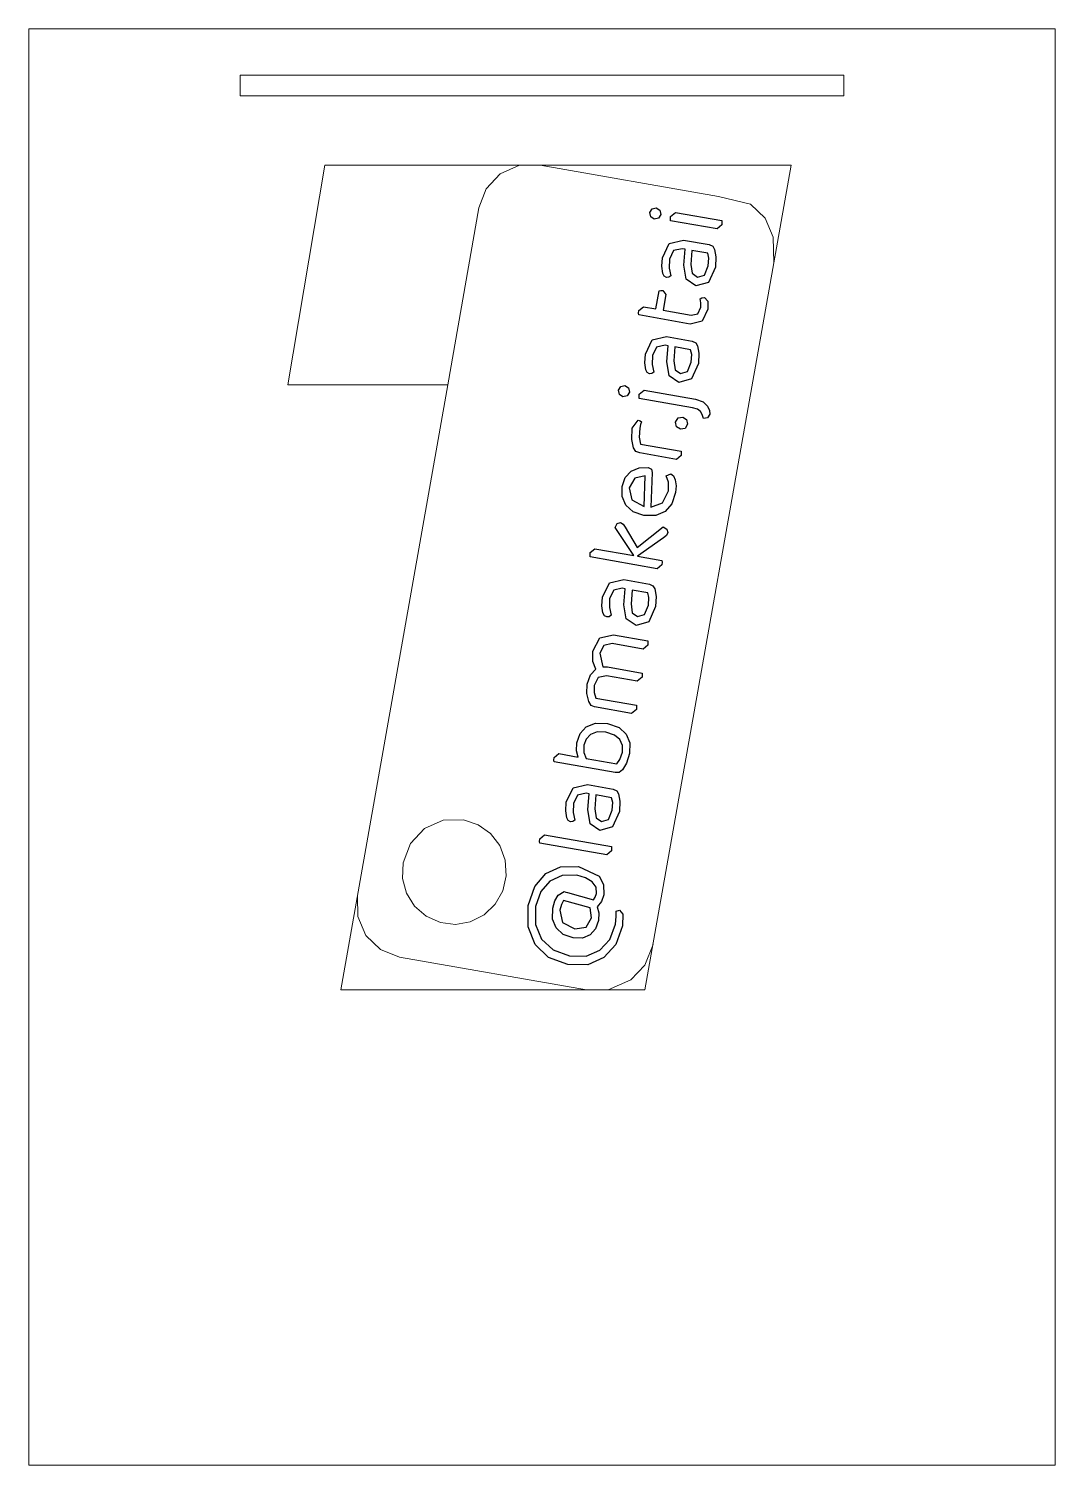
# Model space of a CAD drawing. Header units: millimetres. Extents: x 0 to 46.4, y 65 to 130.
import ezdxf

# ---------------------------------------------------------------- set-up
doc = ezdxf.new("R2010")
doc.units = ezdxf.units.MM
doc.layers.get('0').update_dxf_attribs({"linetype": 'CONTINUOUS', "lineweight": 25})
doc.layers.add('Corte', color=1, linetype='CONTINUOUS', lineweight=0)

msp = doc.modelspace()

# ---------------------------------------------------------------- linework, layer by layer
for points in [[(28.133, 121.483), (28.093, 121.685), (28.199, 121.856), (28.383, 121.896), (28.547, 121.795), (28.584, 121.599), (28.482, 121.422), (28.293, 121.383), (28.293, 121.383)], [(31.354, 121.238), (31.35, 121.127), (31.135, 120.944), (29.029, 121.315), (29.023, 121.393), (29.028, 121.51), (29.247, 121.687), (31.348, 121.317)], [(28.97, 120.289), (29.619, 120.437), (30.782, 120.232), (30.941, 120.157), (31.022, 120.015), (31.084, 119.676), (31.059, 119.218), (30.749, 118.524), (30.179, 118.363), (29.731, 118.663), (29.631, 119.301), (29.687, 120.019), (29.549, 120.044), (29.165, 119.958), (28.981, 119.575), (28.97, 119.171), (29.045, 118.82), (28.953, 118.759), (28.85, 118.746), (28.743, 118.801), (28.679, 118.925), (28.63, 119.252), (28.657, 119.637), (28.658, 119.637)], [(30.756, 119.625), (30.708, 119.839), (29.996, 119.965), (29.951, 119.337), (30.001, 118.933), (30.244, 118.762), (30.559, 118.855), (30.735, 119.275), (30.735, 119.275)], [(30.464, 116.764), (29.921, 116.639), (27.589, 117.05), (27.583, 117.128), (27.588, 117.245), (27.802, 117.423), (28.366, 117.323), (28.51, 118.139), (28.584, 118.157), (28.675, 118.156), (28.816, 117.978), (28.69, 117.266), (29.966, 117.041), (30.265, 117.101), (30.4, 117.406), (30.404, 117.6), (30.366, 117.786), (30.449, 117.828), (30.557, 117.835), (30.711, 117.674), (30.716, 117.304), (30.716, 117.304)], [(28.201, 115.927), (28.849, 116.074), (30.013, 115.869), (30.172, 115.795), (30.253, 115.652), (30.314, 115.313), (30.29, 114.856), (29.98, 114.161), (29.41, 114), (28.962, 114.3), (28.862, 114.938), (28.917, 115.657), (28.78, 115.681), (28.395, 115.595), (28.211, 115.212), (28.201, 114.808), (28.276, 114.457), (28.184, 114.396), (28.081, 114.383), (27.974, 114.438), (27.91, 114.562), (27.861, 114.889), (27.888, 115.274), (27.888, 115.274)], [(29.987, 115.263), (29.938, 115.476), (29.227, 115.602), (29.182, 114.974), (29.232, 114.57), (29.475, 114.399), (29.79, 114.492), (29.965, 114.913), (29.965, 114.913)], [(26.715, 113.444), (26.675, 113.646), (26.781, 113.817), (26.965, 113.857), (27.13, 113.756), (27.166, 113.56), (27.064, 113.383), (26.875, 113.344), (26.875, 113.344)], [(30.464, 112.542), (30.382, 112.68), (30.243, 112.781), (30.017, 112.852), (27.612, 113.276), (27.606, 113.354), (27.611, 113.471), (27.829, 113.648), (30.161, 113.237), (30.504, 113.115), (30.703, 112.926), (30.794, 112.725), (30.8, 112.555), (30.695, 112.394), (30.519, 112.368), (30.519, 112.368)], [(29.515, 110.807), (29.51, 110.695), (29.296, 110.512), (27.632, 110.805), (27.462, 110.876), (27.355, 111.044), (27.274, 111.417), (27.299, 111.931), (27.565, 112.294), (27.656, 112.263), (27.718, 112.211), (27.675, 112.085), (27.638, 111.928), (27.616, 111.516), (27.673, 111.208), (29.508, 110.885)], [(29.297, 111.984), (29.255, 112.202), (29.368, 112.387), (29.577, 112.422), (29.756, 112.318), (29.799, 112.105), (29.685, 111.915), (29.481, 111.879), (29.481, 111.879)], [(28.671, 108.542), (28.933, 109.088), (28.931, 109.479), (28.831, 109.773), (29.039, 109.86), (29.16, 109.772), (29.243, 109.583), (29.278, 109.32), (29.254, 109.011), (29.085, 108.508), (28.783, 108.151), (28.359, 107.968), (27.821, 107.977), (27.34, 108.144), (27.007, 108.438), (26.838, 108.832), (26.833, 109.289), (26.98, 109.689), (27.248, 109.975), (27.604, 110.133), (28.021, 110.142), (28.169, 110.064), (28.199, 109.916), (28.14, 108.346)], [(27.274, 108.689), (27.831, 108.375), (27.886, 109.776), (27.41, 109.66), (27.151, 109.228), (27.151, 109.228)], [(28.643, 105.862), (28.638, 105.75), (28.424, 105.567), (25.395, 106.101), (25.389, 106.18), (25.394, 106.297), (25.608, 106.474), (27.375, 106.163), (26.527, 107.436), (26.618, 107.609), (26.763, 107.656), (26.878, 107.589), (26.974, 107.449), (27.525, 106.526), (28.702, 107.462), (28.862, 107.362), (28.899, 107.202), (28.841, 107.069), (28.711, 106.963), (27.537, 106.134), (28.637, 105.94), (28.636, 105.94)], [(26.261, 104.928), (26.91, 105.075), (28.073, 104.87), (28.232, 104.796), (28.313, 104.653), (28.375, 104.314), (28.35, 103.857), (28.041, 103.163), (27.471, 103.002), (27.022, 103.301), (26.922, 103.94), (26.978, 104.658), (26.841, 104.682), (26.456, 104.596), (26.272, 104.213), (26.262, 103.81), (26.336, 103.458), (26.245, 103.397), (26.141, 103.385), (26.034, 103.44), (25.97, 103.564), (25.921, 103.89), (25.949, 104.275), (25.949, 104.275)], [(28.047, 104.264), (27.999, 104.478), (27.287, 104.603), (27.242, 103.975), (27.292, 103.571), (27.536, 103.4), (27.851, 103.494), (28.026, 103.914), (28.026, 103.914)], [(26.016, 102.099), (25.837, 101.746), (25.961, 101.129), (26.177, 101.121), (27.738, 100.846), (27.744, 100.763), (27.74, 100.656), (27.526, 100.473), (26.137, 100.718), (25.759, 100.641), (25.579, 100.283), (25.575, 99.971), (25.645, 99.713), (27.481, 99.389), (27.488, 99.311), (27.483, 99.199), (27.269, 99.016), (25.595, 99.311), (25.44, 99.38), (25.329, 99.553), (25.246, 99.916), (25.256, 100.345), (25.406, 100.765), (25.648, 101.02), (25.519, 101.376), (25.518, 101.833), (25.823, 102.441), (26.444, 102.577), (27.995, 102.304), (28.001, 102.221), (27.997, 102.114), (27.783, 101.931), (26.394, 102.176), (26.394, 102.176)], [(24.938, 98.109), (25.219, 98.413), (25.632, 98.576), (26.177, 98.567), (26.698, 98.388), (27.028, 98.084), (27.185, 97.682), (27.172, 97.202), (27.035, 96.77), (26.851, 96.474), (26.703, 96.351), (26.529, 96.341), (23.76, 96.829), (23.754, 96.907), (23.76, 97.024), (23.973, 97.202), (24.852, 97.047), (24.779, 97.326), (24.789, 97.694), (24.789, 97.694)], [(25.11, 97.248), (25.21, 96.984), (26.599, 96.739), (26.74, 96.934), (26.848, 97.259), (26.852, 97.571), (26.732, 97.839), (26.489, 98.04), (26.106, 98.164), (25.704, 98.179), (25.407, 98.072), (25.208, 97.861), (25.102, 97.577), (25.102, 97.577)], [(24.627, 95.656), (25.275, 95.803), (26.438, 95.598), (26.597, 95.523), (26.678, 95.381), (26.74, 95.042), (26.715, 94.585), (26.406, 93.89), (25.836, 93.729), (25.387, 94.029), (25.287, 94.667), (25.343, 95.386), (25.206, 95.41), (24.821, 95.324), (24.637, 94.941), (24.627, 94.537), (24.701, 94.186), (24.61, 94.125), (24.506, 94.112), (24.399, 94.167), (24.335, 94.291), (24.286, 94.618), (24.314, 95.003), (24.314, 95.003)], [(26.412, 94.992), (26.364, 95.205), (25.652, 95.331), (25.607, 94.703), (25.658, 94.299), (25.901, 94.128), (26.216, 94.221), (26.391, 94.641), (26.391, 94.641)], [(26.36, 92.913), (26.355, 92.801), (26.141, 92.619), (23.112, 93.153), (23.106, 93.231), (23.11, 93.343), (23.325, 93.525), (26.353, 92.991)], [(25.626, 90.704), (25.68, 90.869), (25.657, 91.165), (25.487, 91.406), (25.185, 91.587), (24.784, 91.699), (24.125, 91.692), (23.569, 91.436), (23.156, 90.96), (22.914, 90.279), (22.913, 89.469), (23.19, 88.8), (23.717, 88.317), (24.459, 88.048), (25.212, 88.043), (25.83, 88.303), (26.281, 88.793), (26.535, 89.487), (26.569, 89.825), (26.563, 90.077), (26.727, 90.115), (26.877, 89.935), (26.849, 89.401), (26.549, 88.561), (26.014, 87.968), (25.285, 87.651), (24.39, 87.655), (23.515, 87.973), (22.904, 88.558), (22.585, 89.358), (22.594, 90.331), (22.886, 91.182), (23.385, 91.771), (24.057, 92.083), (24.858, 92.091), (25.798, 91.653), (25.998, 91.281), (26.004, 90.812), (25.901, 90.512), (25.712, 90.273), (25.791, 90.003), (25.775, 89.652), (25.641, 89.265), (25.396, 88.996), (25.052, 88.856), (24.623, 88.86), (24.166, 89.023), (23.853, 89.319), (23.696, 89.716), (23.7, 90.202), (23.799, 90.534), (23.947, 90.795), (24.223, 90.956), (24.296, 90.939), (24.369, 90.921), (25.54, 90.591)], [(25.214, 89.341), (25.46, 89.764), (25.388, 90.218), (24.193, 90.557), (24.095, 90.374), (24.02, 90.12), (24.14, 89.566), (24.695, 89.268), (24.695, 89.268)]]:
    msp.add_lwpolyline(points, close=True)
at = {"layer": 'Corte', "color": 1}
for p, q in [((46.429, 130), (0, 130)), ((0, 130), (0, 65)), ((46.429, 130), (46.429, 65)), ((21.324, 123.434), (22.19, 123.821)), ((23.134, 123.821), (31.201, 122.402)), ((20.686, 122.76), (21.324, 123.434)), ((20.351, 121.892), (20.686, 122.76)), ((31.201, 122.402), (32.646, 122.067)), ((32.646, 122.067), (33.308, 121.425)), ((33.308, 121.425), (33.677, 120.574)), ((33.677, 120.574), (33.707, 119.414)), ((14.861, 90.754), (14.861, 90.754)), ((14.879, 89.823), (14.866, 90.75)), ((15.247, 88.972), (14.879, 89.823)), ((15.909, 88.33), (15.247, 88.972)), ((28.236, 88.564), (27.869, 87.636)), ((16.765, 87.995), (15.909, 88.33)), ((25.224, 86.506), (16.765, 87.995)), ((27.869, 87.636), (27.232, 86.963)), ((27.232, 86.963), (26.205, 86.506)), ((46.429, 65), (0, 65))]:
    msp.add_line(p, q, dxfattribs=at)
at = {"layer": 'Corte'}
msp.add_line((20.351, 121.892), (18.961, 113.881), dxfattribs=at)
at = {"layer": 'Corte', "color": 1, "linetype": 'CONTINUOUS'}
msp.add_lwpolyline([(36.868, 127.895), (36.868, 126.966), (9.56, 126.966), (9.56, 127.895)], close=True, dxfattribs=at)
at = {"layer": 'Corte', "color": 1}
for points in [[(14.115, 86.506), (18.961, 113.881), (11.718, 113.881), (13.385, 123.821), (34.488, 123.821), (27.871, 86.506)], [(16.91, 91.557), (17.091, 90.889), (17.453, 90.303), (17.979, 89.84), (18.616, 89.554), (19.295, 89.47), (19.97, 89.587), (20.596, 89.904), (21.103, 90.392), (21.443, 90.995), (21.597, 91.671), (21.55, 92.376), (21.301, 93.036), (20.882, 93.582), (20.325, 93.982), (19.663, 94.205), (18.744, 94.182), (17.902, 93.806), (17.265, 93.132), (16.93, 92.264), (16.93, 92.264)]]:
    msp.add_lwpolyline(points, close=True, dxfattribs=at)

doc.saveas('drawing.dxf')
